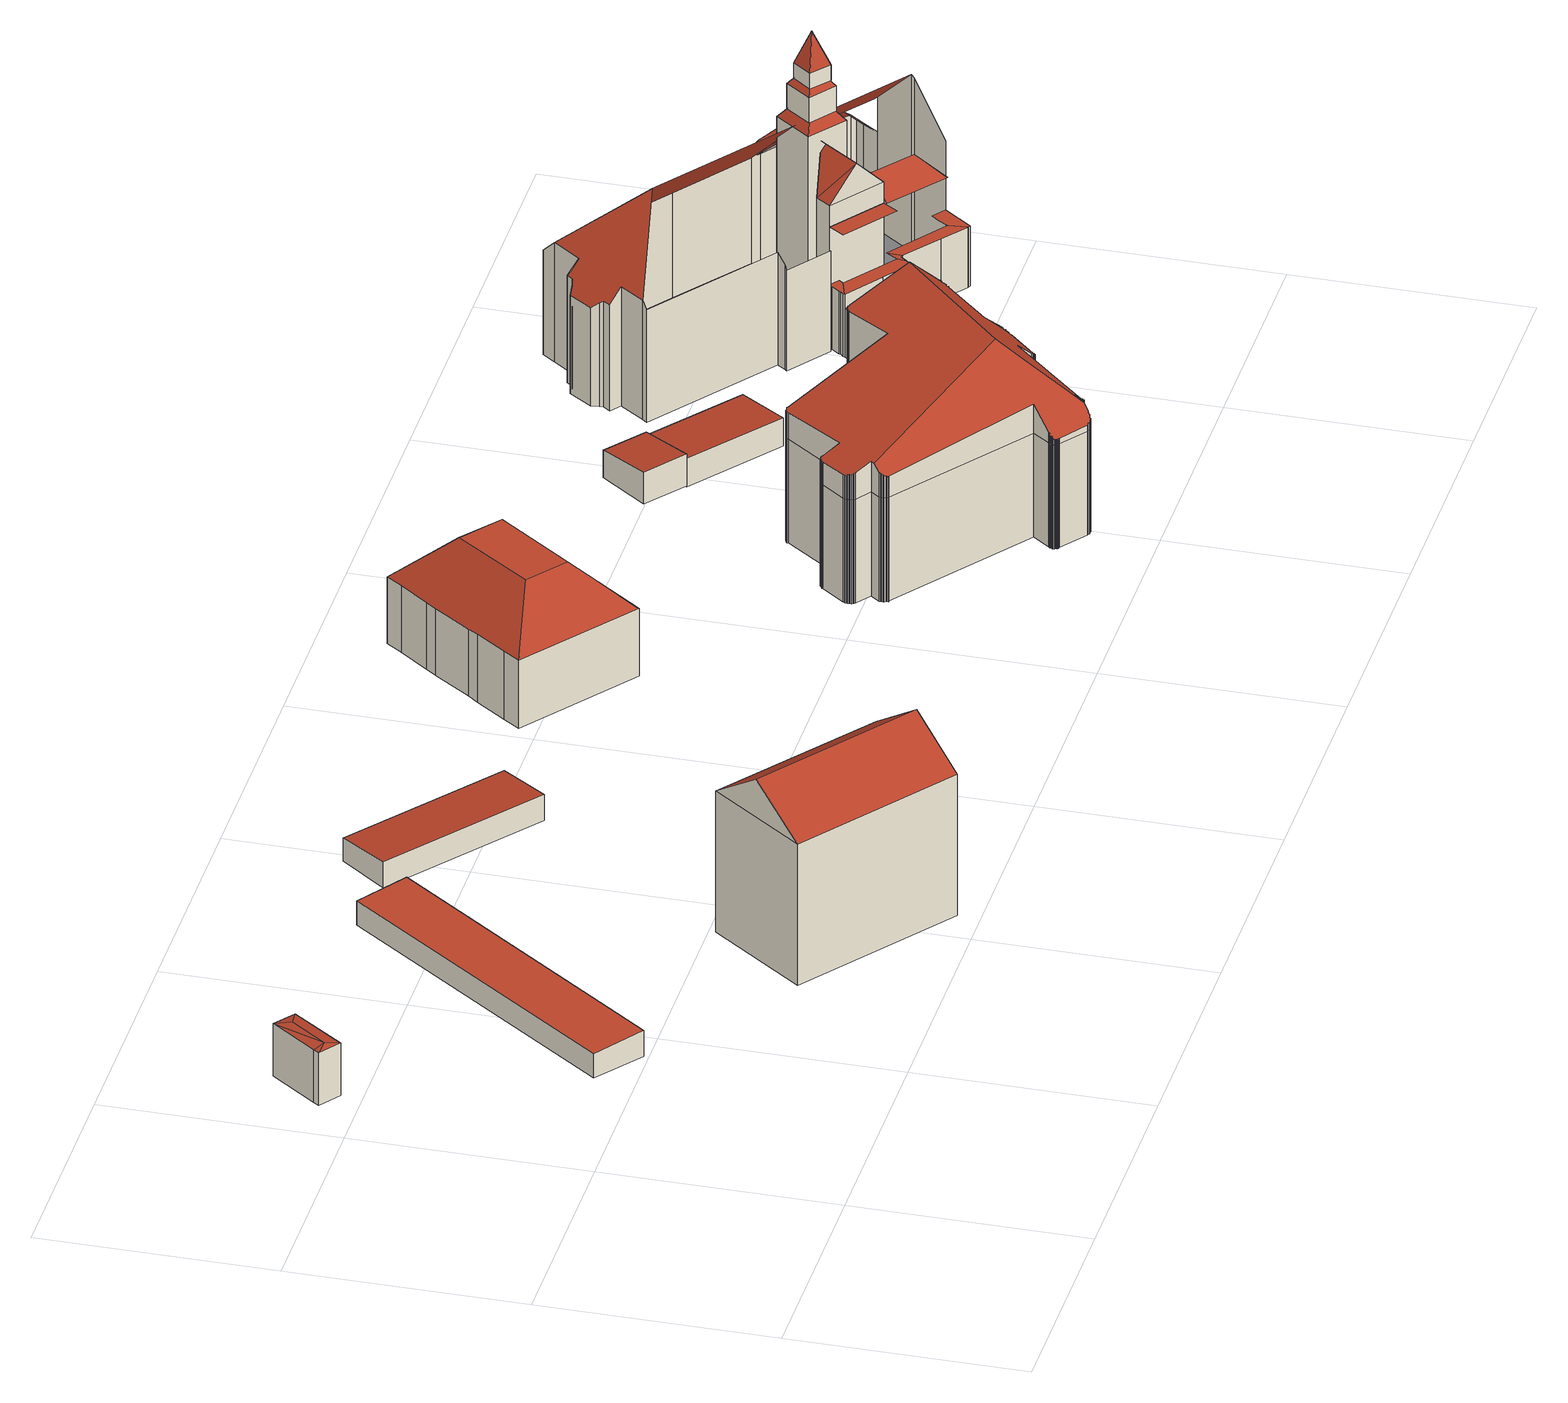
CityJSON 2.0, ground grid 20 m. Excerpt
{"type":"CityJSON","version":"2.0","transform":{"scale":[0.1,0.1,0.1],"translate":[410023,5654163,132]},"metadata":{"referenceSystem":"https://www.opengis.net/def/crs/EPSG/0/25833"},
"CityObjects":{
"building1":{"type":"Building","attributes":{"Dachtyp_tdc":"tdcFreeFormRoof","Gemeindeschluessel":14612000,"Dachneigung":12.97,"QualitaetDacherkennung":29,"Geometrietyp2DReferenz":"3000","measuredHeight":4.98,"function":"31001_9998","roofType":"5000"},"geometry":[{"type":"Solid","lod":"2","boundaries":[[[[0,1,2,3]],[[1,4,5,2]],[[4,6,7,5]],[[6,8,9,7]],[[8,0,3,9]],[[10,11,8,6]],[[10,6,4]],[[4,11,10]],[[1,11,4]],[[11,1,0]],[[11,0,8]],[[3,2,5,7,9]]]],"semantics":{"surfaces":[{"type":"WallSurface"},{"type":"RoofSurface"},{"type":"GroundSurface"}],"values":[[0,0,0,0,0,1,1,1,1,1,1,2]]}}]},
"building2":{"type":"Building","attributes":{"Dachtyp_tdc":"tdcPolyFlatRoof","Gemeindeschluessel":14612000,"Dachneigung":3.06,"QualitaetDacherkennung":53,"Geometrietyp2DReferenz":"3000","measuredHeight":2.41,"function":"31001_2463","roofType":"2100"},"geometry":[{"type":"Solid","lod":"2","boundaries":[[[[12,13,14,15]],[[13,16,17,14]],[[16,18,19,17]],[[18,12,15,19]],[[18,16,13,12]],[[15,14,17,19]]]],"semantics":{"surfaces":[{"type":"WallSurface"},{"type":"RoofSurface"},{"type":"GroundSurface"}],"values":[[0,0,0,0,1,2]]}}]},
"building3":{"type":"Building","attributes":{"Dachtyp_tdc":"tdcGableRoof","Gemeindeschluessel":14612000,"Dachneigung":35.52,"QualitaetDacherkennung":74,"Geometrietyp2DReferenz":"3000","measuredHeight":16.46,"function":"31001_9998","roofType":"3100"},"geometry":[{"type":"Solid","lod":"2","boundaries":[[[[20,21,22,23]],[[21,24,25,22]],[[24,26,27,25]],[[26,20,23,27]],[[24,21,28]],[[20,26,29]],[[21,20,29,28]],[[26,24,28,29]],[[23,22,25,27]]]],"semantics":{"surfaces":[{"type":"WallSurface"},{"type":"RoofSurface"},{"type":"GroundSurface"}],"values":[[0,0,0,0,0,0,1,1,2]]}}]},
"building4":{"type":"Building","attributes":{"Dachtyp_tdc":"tdcPolyFlatRoof","Gemeindeschluessel":14612000,"Dachneigung":3.8,"QualitaetDacherkennung":78,"Geometrietyp2DReferenz":"3000","measuredHeight":2.45,"function":"31001_2463","roofType":"2100"},"geometry":[{"type":"Solid","lod":"2","boundaries":[[[[30,31,32,33]],[[31,34,35,32]],[[34,36,37,35]],[[36,30,33,37]],[[36,34,31,30]],[[33,32,35,37]]]],"semantics":{"surfaces":[{"type":"WallSurface"},{"type":"RoofSurface"},{"type":"GroundSurface"}],"values":[[0,0,0,0,1,2]]}}]},
"building5":{"type":"Building","attributes":{"Dachtyp_tdc":"tdcCutTentRoof","Gemeindeschluessel":14612000,"Dachneigung":44.57,"QualitaetDacherkennung":54,"Geometrietyp2DReferenz":"3000","measuredHeight":10.09,"function":"31001_9998","roofType":"9999"},"geometry":[{"type":"Solid","lod":"2","boundaries":[[[[38,39,40,41]],[[39,42,43,40]],[[42,44,45,43]],[[44,46,47,45]],[[46,48,49,47]],[[48,50,51,49]],[[50,52,53,51]],[[52,54,55,53]],[[54,56,57,55]],[[56,58,59,57]],[[58,60,61,59]],[[60,62,63,61]],[[62,64,65,63]],[[64,66,67,65]],[[66,68,69,67]],[[68,70,71,69]],[[70,38,41,71]],[[50,48,72,73]],[[64,62,60,58,56,54,52,50,73,74]],[[66,64,74,75]],[[48,46,44,42,39,38,70,68,66,75,72]],[[75,74,73,72]],[[41,40,43,45,47,49,51,53,55,57,59,61,63,65,67,69,71]]]],"semantics":{"surfaces":[{"type":"WallSurface"},{"type":"RoofSurface"},{"type":"GroundSurface"}],"values":[[0,0,0,0,0,0,0,0,0,0,0,0,0,0,0,0,0,1,1,1,1,1,2]]}}]},
"building6":{"type":"Building","attributes":{"Dachtyp_tdc":"tdcFreeFormRoof","Gemeindeschluessel":14612000,"Dachneigung":15.3,"QualitaetDacherkennung":16,"Geometrietyp2DReferenz":"3000","measuredHeight":16.27,"function":"31001_9998","roofType":"5000"},"geometry":[{"type":"Solid","lod":"2","boundaries":[[[[76,77,78,79]],[[77,80,81,78]],[[80,82,83,81]],[[82,84,85,83]],[[84,86,87,85]],[[86,88,89,87]],[[88,90,91,89]],[[90,92,93,91]],[[92,94,95,93]],[[96,97,98,99]],[[97,100,101,98]],[[100,102,103,101]],[[102,104,105,103]],[[104,106,107,105]],[[106,108,109,107]],[[108,110,111,109]],[[110,112,113,111]],[[112,114,115,113]],[[114,116,117,115]],[[116,118,119,117]],[[118,120,121,119]],[[120,122,123,121]],[[122,124,125,123]],[[124,126,127,125]],[[126,128,129,127]],[[128,130,131,129]],[[130,132,133,131]],[[132,134,135,133]],[[134,136,137,135]],[[136,138,139,137]],[[138,140,141,139]],[[140,142,143,141]],[[142,144,145,143]],[[144,146,147,145]],[[146,148,149,147]],[[148,150,151,149]],[[150,152,153,151]],[[152,154,155,153]],[[154,156,157,155]],[[156,158,159,157]],[[158,160,161,159]],[[160,162,163,161]],[[162,164,165,163]],[[164,166,167,165]],[[166,168,169,167]],[[168,170,171,169]],[[170,172,173,171]],[[172,174,175,173]],[[174,176,177,175]],[[176,178,179,177]],[[178,180,181,179]],[[180,182,183,181]],[[182,184,185,183]],[[184,186,187,185]],[[186,188,189,187]],[[188,190,191,189]],[[190,192,193,191]],[[194,195,196,197]],[[195,198,199,196]],[[198,200,201,199]],[[200,202,203,201]],[[202,204,205,203]],[[204,206,207,205]],[[206,208,209,207]],[[208,210,211,209]],[[210,212,213,211]],[[212,214,215,213]],[[214,216,217,215]],[[216,218,219,217]],[[218,220,221,219]],[[220,222,223,221]],[[222,224,225,223]],[[224,226,227,225]],[[192,228,229,193]],[[228,230,231,229]],[[230,232,233,231]],[[232,234,235,233]],[[234,236,237,235]],[[236,238,239,237]],[[238,240,241,239]],[[240,242,243,241]],[[242,244,245,243]],[[244,246,247,245]],[[246,248,249,247]],[[248,250,251,249]],[[250,252,253,251]],[[252,254,255,253]],[[254,256,257,255]],[[256,258,259,257]],[[258,260,261,259]],[[260,262,263,261]],[[262,264,265,263]],[[264,266,267,265]],[[266,194,197,267]],[[268,269,270,271,272,273,274,275,276,277,278,279,280,281,282,283,284,285,286,287,288,289,290,291,292,293,294,295,296,297,298,299,300,301,302,303,304,305,306,307,308,309,310,311]],[[312,313,314,315,316,317,318,319,320,321,322,323,324,325,326,327,328,329,330,331,332,333,334,335,336,337,338,339,340,341,342,343,344,345,346,347,348,349,350,351,352,353,305,304,354,355,356,357,358,359,360,361,362,363,364,365]],[[353,366,367,368,369,370,371,372,373,374,375,376,377,378,379,380,381,382,383,384,385,386,387,388,389,390,391,392,393,394,395,396,397,398,399,400,401,402,403,404,405,406,407,408,409,410,411,306,305]],[[240,411,410,242]],[[238,307,306,411,240]],[[242,410,409,244]],[[244,409,408,246]],[[246,408,407,248]],[[248,407,406,250]],[[250,406,405,252]],[[252,405,404,254]],[[404,403,254]],[[254,403,402,256]],[[256,402,401,258]],[[258,401,400,260]],[[260,400,399,262]],[[262,399,398,264]],[[264,398,397,266]],[[226,412,413,227]],[[412,414,415,413]],[[414,416,417,415]],[[416,76,79,417]],[[266,397,396,194]],[[194,396,395,195]],[[195,395,394,198]],[[198,394,393,200]],[[200,393,392,202]],[[202,392,391,204]],[[204,391,390,206]],[[206,390,389,208]],[[208,389,388,210]],[[94,418,419,95]],[[418,420,421,419]],[[420,422,423,421]],[[422,424,425,423]],[[424,426,427,425]],[[426,428,429,427]],[[428,430,431,429]],[[430,432,433,431]],[[432,434,435,433]],[[434,436,437,435]],[[436,438,439,437]],[[438,440,441,439]],[[440,442,443,441]],[[442,444,445,443]],[[444,446,447,445]],[[446,448,449,447]],[[448,450,451,449]],[[450,452,453,451]],[[452,454,455,453]],[[454,456,457,455]],[[456,458,459,457]],[[458,460,461,459]],[[460,325,462,461]],[[325,324,463,462]],[[324,323,464,463]],[[323,322,465,464]],[[322,321,466,465]],[[321,467,468,466]],[[467,96,99,468]],[[114,363,362,116]],[[112,364,363,114]],[[116,362,361,118]],[[118,360,359,120]],[[361,360,118]],[[120,359,358,122]],[[122,358,357,124]],[[124,357,356,126]],[[126,356,355,128]],[[128,355,354,130]],[[130,354,304,303,132]],[[420,352,351,422]],[[418,366,353,352,420]],[[351,350,422]],[[422,350,349,424]],[[349,348,424]],[[424,348,347,426]],[[426,347,346,428]],[[430,345,344,432]],[[428,346,345,430]],[[432,344,343,434]],[[434,343,342,436]],[[436,342,341,438]],[[438,341,340,440]],[[440,340,339,442]],[[339,338,442]],[[138,300,299,140]],[[140,299,298,142]],[[142,298,297,144]],[[144,297,296,146]],[[146,296,295,148]],[[148,295,294,150]],[[294,293,150]],[[150,293,292,152]],[[152,292,291,154]],[[154,291,290,156]],[[156,290,289,158]],[[158,289,288,160]],[[160,288,287,162]],[[287,286,162]],[[162,286,285,164]],[[164,285,284,166]],[[166,284,283,168]],[[168,283,282,170]],[[170,282,281,172]],[[172,281,280,174]],[[174,280,279,176]],[[176,279,278,178]],[[278,277,178]],[[178,277,276,180]],[[276,275,180]],[[180,275,274,182]],[[182,274,273,184]],[[184,273,272,186]],[[186,272,271,188]],[[188,271,270,190]],[[190,270,269,192]],[[192,269,268,228]],[[79,78,81,83,85,87,89,91,93,95,419,421,423,425,427,429,431,433,435,437,439,441,443,445,447,449,451,453,455,457,459,461,462,463,464,465,466,468,99,98,101,103,105,107,109,111,113,115,117,119,121,123,125,127,129,131,133,135,137,139,141,143,145,147,149,151,153,155,157,159,161,163,165,167,169,171,173,175,177,179,181,183,185,187,189,191,193,229,231,233,235,237,239,241,243,245,247,249,251,253,255,257,259,261,263,265,267,197,196,199,201,203,205,207,209,211,213,215,217,219,221,223,225,227,413,415,417]],[[210,388,387,212]],[[212,387,386,214]],[[214,386,385,216]],[[216,385,384,218]],[[218,384,383,220]],[[220,383,382,222]],[[222,382,381,224]],[[224,381,380,226]],[[226,380,379,412]],[[412,379,378,414]],[[414,378,377,416]],[[416,377,376,76]],[[76,376,375,77]],[[77,375,374,80]],[[80,374,373,82]],[[82,373,372,84]],[[84,372,371,86]],[[86,371,370,88]],[[88,370,369,90]],[[90,369,368,92]],[[92,368,367,94]],[[94,367,366,418]],[[110,365,364,112]],[[108,312,365,110]],[[442,338,337,444]],[[444,337,336,446]],[[336,335,446]],[[446,335,334,448]],[[334,333,448]],[[448,333,332,450]],[[332,331,450]],[[450,331,330,452]],[[452,330,329,454]],[[454,329,328,456]],[[456,328,327,458]],[[458,327,326,460]],[[460,326,325]],[[321,320,467]],[[467,320,319,96]],[[319,318,96]],[[96,318,317,97]],[[97,317,316,100]],[[100,316,315,102]],[[102,315,314,104]],[[104,314,313,106]],[[106,313,312,108]],[[228,268,311,230]],[[230,311,310,232]],[[232,310,309,234]],[[234,309,308,236]],[[236,308,307,238]],[[134,302,301,136]],[[132,303,302,134]],[[136,301,300,138]]]],"semantics":{"surfaces":[{"type":"WallSurface"},{"type":"RoofSurface"},{"type":"GroundSurface"}],"values":[[0,0,0,0,0,0,0,0,0,0,0,0,0,0,0,0,0,0,0,0,0,0,0,0,0,0,0,0,0,0,0,0,0,0,0,0,0,0,0,0,0,0,0,0,0,0,0,0,0,0,0,0,0,0,0,0,0,0,0,0,0,0,0,0,0,0,0,0,0,0,0,0,0,0,0,0,0,0,0,0,0,0,0,0,0,0,0,0,0,0,0,0,0,0,1,1,1,0,0,0,0,0,0,0,0,0,0,0,0,0,0,0,0,0,0,0,0,0,0,0,0,0,0,0,0,0,0,0,0,0,0,0,0,0,0,0,0,0,0,0,0,0,0,0,0,0,0,0,0,0,0,0,0,0,0,0,0,0,0,0,0,0,0,0,0,0,0,0,0,0,0,0,0,0,0,0,0,0,0,0,0,0,0,0,0,0,0,0,0,0,0,0,0,0,0,0,0,0,0,0,0,0,0,0,0,0,0,0,0,0,0,0,2,0,0,0,0,0,0,0,0,0,0,0,0,0,0,0,0,0,0,0,0,0,0,0,0,0,0,0,0,0,0,0,0,0,0,0,0,0,0,0,0,0,0,0,0,0,0,0,0,0,0,0,0,0,0]]}}]},
"building7":{"type":"Building","attributes":{"Dachtyp_tdc":"tdcPolyFlatRoof","Gemeindeschluessel":14612000,"Dachneigung":3.77,"QualitaetDacherkennung":77,"Geometrietyp2DReferenz":"3000","measuredHeight":2.88,"function":"31001_9998","roofType":"2100"},"geometry":[{"type":"Solid","lod":"2","boundaries":[[[[469,470,471,472]],[[470,473,474,471]],[[473,475,476,474]],[[475,469,472,476]],[[475,473,470,469]],[[472,471,474,476]]]],"semantics":{"surfaces":[{"type":"WallSurface"},{"type":"RoofSurface"},{"type":"GroundSurface"}],"values":[[0,0,0,0,1,2]]}}]},
"building8":{"type":"Building","attributes":{"Dachtyp_tdc":"tdcPolyFlatRoof","Gemeindeschluessel":14612000,"Dachneigung":3.46,"QualitaetDacherkennung":86,"Geometrietyp2DReferenz":"3000","measuredHeight":2.6,"function":"31001_9998","roofType":"2100"},"geometry":[{"type":"Solid","lod":"2","boundaries":[[[[477,478,479,480]],[[478,481,482,479]],[[481,483,484,482]],[[483,477,480,484]],[[483,481,478,477]],[[480,479,482,484]]]],"semantics":{"surfaces":[{"type":"WallSurface"},{"type":"RoofSurface"},{"type":"GroundSurface"}],"values":[[0,0,0,0,1,2]]}}]},
"building9":{"type":"Building","attributes":{"name":"St. Paulus","Gemeindeschluessel":14612000,"QualitaetDacherkennung":100,"Geometrietyp2DReferenz":"3000","function":"31001_3041","roofType":"9999"},"children":["building9-1","building9-2","building9-3","building9-4","building9-5","building9-6","building9-7","building9-8","building9-9","building9-10","building9-11","building9-12","building9-13","building9-14","building9-15","building9-16"]},
"building9-1":{"type":"BuildingPart","attributes":{"Dachtyp_tdc":"tdcPyramidRoof","Dachneigung":70.78,"QualitaetDacherkennung":100,"Geometrietyp2DReferenz":"3000","measuredHeight":4.39,"roofType":"4000"},"parents":["building9"],"geometry":[{"type":"Solid","lod":"2","boundaries":[[[[485,486,487,488]],[[486,489,490,487]],[[489,491,492,490]],[[491,485,488,492]],[[486,485,493]],[[489,486,493]],[[491,489,493]],[[485,491,493]],[[488,487,490,492]]]],"semantics":{"surfaces":[{"type":"WallSurface"},{"type":"RoofSurface"},{"type":"GroundSurface"}],"values":[[0,0,0,0,1,1,1,1,2]]}}]},
"building9-2":{"type":"BuildingPart","attributes":{"Dachtyp_tdc":"tdcLeanToRoof","Dachneigung":0,"QualitaetDacherkennung":100,"Geometrietyp2DReferenz":"3000","measuredHeight":5.65,"roofType":"2100"},"parents":["building9"],"geometry":[{"type":"MultiSurface","lod":"2","boundaries":[[[494,495,496,497,498]],[[495,499,500,496]],[[499,501,502,500]],[[501,503,504,502]],[[503,505,504]],[[506,503,501,499,495,494,507,508]],[[509,510,497,496,500,502,504,511,512]]],"semantics":{"surfaces":[{"type":"WallSurface"},{"type":"RoofSurface"},{"type":"GroundSurface"}],"values":[0,0,0,0,0,1,2]}}]},
"building9-3":{"type":"BuildingPart","attributes":{"Dachtyp_tdc":"tdcGableRoof","Dachneigung":45,"QualitaetDacherkennung":100,"Geometrietyp2DReferenz":"3000","measuredHeight":16.25,"roofType":"3100"},"parents":["building9"],"geometry":[{"type":"MultiSurface","lod":"2","boundaries":[[[513,514,515,516,517]],[[514,518,519,515]],[[518,520,521,522,523,519]],[[514,513,524,525,526,527]],[[516,515,519,523,528,529,530,531,532,533,534]]],"semantics":{"surfaces":[{"type":"WallSurface"},{"type":"RoofSurface"},{"type":"GroundSurface"}],"values":[0,0,0,1,2]}}]},
"building9-4":{"type":"BuildingPart","attributes":{"Dachtyp_tdc":"tdcLeanToRoof","Dachneigung":0,"QualitaetDacherkennung":100,"Geometrietyp2DReferenz":"3000","measuredHeight":5.47,"roofType":"2100"},"parents":["building9"],"geometry":[{"type":"MultiSurface","lod":"2","boundaries":[[[535,536,537,538]],[[536,539,540,537]],[[539,541,542,540]],[[543,541,539,536,535,544]],[[545,538,537,540,542,546]]],"semantics":{"surfaces":[{"type":"WallSurface"},{"type":"RoofSurface"},{"type":"GroundSurface"}],"values":[0,0,0,1,2]}}]},
"building9-5":{"type":"BuildingPart","attributes":{"Dachtyp_tdc":"tdcPyramidRoof","Dachneigung":54.43,"QualitaetDacherkennung":100,"Geometrietyp2DReferenz":"3000","measuredHeight":4.24,"roofType":"4000"},"parents":["building9"],"geometry":[{"type":"Solid","lod":"2","boundaries":[[[[547,548,549,550]],[[548,551,552,549]],[[551,553,554,552]],[[553,547,550,554]],[[548,547,555]],[[551,548,555]],[[553,551,555]],[[547,553,555]],[[550,549,552,554]]]],"semantics":{"surfaces":[{"type":"WallSurface"},{"type":"RoofSurface"},{"type":"GroundSurface"}],"values":[[0,0,0,0,1,1,1,1,2]]}}]},
"building9-6":{"type":"BuildingPart","attributes":{"Dachtyp_tdc":"tdcLeanToRoof","Dachneigung":0,"QualitaetDacherkennung":100,"Geometrietyp2DReferenz":"3000","measuredHeight":10.11,"roofType":"2100"},"parents":["building9"],"geometry":[{"type":"MultiSurface","lod":"2","boundaries":[[[556,557,558,559,560]],[[557,556,561,562,563]],[[510,509,564,560,559]]],"semantics":{"surfaces":[{"type":"WallSurface"},{"type":"RoofSurface"},{"type":"GroundSurface"}],"values":[0,1,2]}}]},
"building9-7":{"type":"BuildingPart","attributes":{"Dachtyp_tdc":"tdcHipAndGableRoof","Dachneigung":45,"QualitaetDacherkennung":100,"Geometrietyp2DReferenz":"3000","measuredHeight":16.36,"roofType":"5000"},"parents":["building9"],"geometry":[{"type":"MultiSurface","lod":"2","boundaries":[[[565,566,567,568]],[[569,570,571,572,573,574]],[[570,575,576,571]],[[575,577,578,576]],[[577,579,580,578]],[[579,581,582,580]],[[581,583,584,582]],[[583,585,586,584]],[[585,587,588,586]],[[587,589,590,588]],[[589,591,592,590]],[[591,593,594,592]],[[593,595,596,594]],[[595,597,598,596]],[[597,599,600,598]],[[599,601,602,600]],[[601,603,604,602]],[[603,605,606,604]],[[605,607,608,606]],[[607,565,568,608]],[[603,601,599,597,595,593,591,589,587,585,583,581,609]],[[527,526,610,566,565,607,605,603,609]],[[568,567,611,612,613,614,572,571,576,578,580,582,584,586,588,590,592,594,596,598,600,602,604,606,608]]],"semantics":{"surfaces":[{"type":"WallSurface"},{"type":"RoofSurface"},{"type":"GroundSurface"}],"values":[0,0,0,0,0,0,0,0,0,0,0,0,0,0,0,0,0,0,0,0,1,1,2]}}]},
"building9-8":{"type":"BuildingPart","attributes":{"Dachtyp_tdc":"tdcLeanToRoof","Dachneigung":0,"QualitaetDacherkennung":100,"Geometrietyp2DReferenz":"3000","measuredHeight":5.47,"roofType":"2100"},"parents":["building9"],"geometry":[{"type":"MultiSurface","lod":"2","boundaries":[[[521,615,616,522]],[[615,536,537,616]],[[536,535,538,537]],[[617,618,544,535,536,615,521,619]],[[620,522,616,537,538,545,621,622]]],"semantics":{"surfaces":[{"type":"WallSurface"},{"type":"RoofSurface"},{"type":"GroundSurface"}],"values":[0,0,0,1,2]}}]},
"building9-9":{"type":"BuildingPart","attributes":{"Dachtyp_tdc":"tdcLeanToRoof","Dachneigung":0,"QualitaetDacherkennung":100,"Geometrietyp2DReferenz":"3000","measuredHeight":5.65,"roofType":"2100"},"parents":["building9"],"geometry":[{"type":"MultiSurface","lod":"2","boundaries":[[[506,623,624,512]],[[623,625,626,624]],[[625,627,628,626]],[[627,629,630,628]],[[629,574,573,630]],[[631,632,574,629,627,625,623,506,508]],[[509,512,624,626,628,630,573,633,564]]],"semantics":{"surfaces":[{"type":"WallSurface"},{"type":"RoofSurface"},{"type":"GroundSurface"}],"values":[0,0,0,0,0,1,2]}}]},
"building9-10":{"type":"BuildingPart","attributes":{"Dachtyp_tdc":"tdcHipAndGableRoof","Dachneigung":49.96,"QualitaetDacherkennung":100,"Geometrietyp2DReferenz":"3000","measuredHeight":13.96,"roofType":"5000"},"parents":["building9"],"geometry":[{"type":"MultiSurface","lod":"2","boundaries":[[[634,635,636,637,567,566]],[[635,638,639,636]],[[638,640,641,642,643,639]],[[644,645,646,647,648]],[[649,648,650]],[[635,646,645,638]],[[634,651,647,646,635]],[[638,645,644,640]],[[649,650,652]],[[637,636,639,643,653,654]],[[647,651,650,648]],[[651,634,610,652,650]],[[640,644,648,649]]],"semantics":{"surfaces":[{"type":"WallSurface"},{"type":"RoofSurface"},{"type":"GroundSurface"}],"values":[0,0,0,1,1,0,0,0,0,2,1,1,1]}}]},
"building9-11":{"type":"BuildingPart","attributes":{"Dachtyp_tdc":"tdcPyramidRoof","Dachneigung":52.99,"QualitaetDacherkennung":100,"Geometrietyp2DReferenz":"3000","measuredHeight":18.76,"roofType":"4000"},"parents":["building9"],"geometry":[{"type":"Solid","lod":"2","boundaries":[[[[655,656,657,658]],[[656,659,660,657]],[[659,661,662,660]],[[661,655,658,662]],[[656,655,663]],[[659,656,663]],[[661,659,663]],[[655,661,663]],[[658,657,660,662]]]],"semantics":{"surfaces":[{"type":"WallSurface"},{"type":"RoofSurface"},{"type":"GroundSurface"}],"values":[[0,0,0,0,1,1,1,1,2]]}}]},
"building9-12":{"type":"BuildingPart","attributes":{"Dachtyp_tdc":"tdcGableRoof","Dachneigung":45.22,"QualitaetDacherkennung":100,"Geometrietyp2DReferenz":"3000","measuredHeight":14.75,"roofType":"3100"},"parents":["building9"],"geometry":[{"type":"MultiSurface","lod":"2","boundaries":[[[664,665,560,559,558,557,666]],[[665,667,668,560]],[[667,669,670,671,668]],[[665,664,672]],[[669,667,673]],[[673,664,674,669]],[[664,673,672]],[[667,672,673]],[[672,667,665]],[[671,559,560,668]]],"semantics":{"surfaces":[{"type":"WallSurface"},{"type":"RoofSurface"},{"type":"GroundSurface"}],"values":[0,0,0,0,0,1,1,1,1,2]}}]},
"building9-13":{"type":"BuildingPart","attributes":{"Dachtyp_tdc":"tdcHipAndGableRoof","Dachneigung":45.9,"QualitaetDacherkennung":100,"Geometrietyp2DReferenz":"3000","measuredHeight":12.17,"roofType":"5000"},"parents":["building9"],"geometry":[{"type":"MultiSurface","lod":"2","boundaries":[[[641,675,676,642]],[[675,677,678,676]],[[677,679,680,678]],[[679,681,682,680]],[[681,517,516,683,682]],[[525,684,685,517,681,679,677]],[[677,675,641,649,652,526,525]],[[686,642,676,678,680,682,683,687,688,689,690,611]]],"semantics":{"surfaces":[{"type":"WallSurface"},{"type":"RoofSurface"},{"type":"GroundSurface"}],"values":[0,0,0,0,0,1,1,2]}}]},
"building9-14":{"type":"BuildingPart","attributes":{"Dachtyp_tdc":"tdcHipAndGableRoof","Dachneigung":44.45,"QualitaetDacherkennung":100,"Geometrietyp2DReferenz":"3000","measuredHeight":11.9,"roofType":"5000"},"parents":["building9"],"geometry":[{"type":"MultiSurface","lod":"2","boundaries":[[[691,544,545,544]],[[691,692,693,694]],[[694,695,674,696,666,697,691]],[[670,698,622,621,545,546,558,699]]],"semantics":{"surfaces":[{"type":"WallSurface"},{"type":"RoofSurface"},{"type":"GroundSurface"}],"values":[0,1,1,2]}}]},
"building9-15":{"type":"BuildingPart","attributes":{"Dachtyp_tdc":"tdcLeanToRoof","Dachneigung":0,"QualitaetDacherkennung":100,"Geometrietyp2DReferenz":"3000","measuredHeight":5.47,"roofType":"2100"},"parents":["building9"],"geometry":[{"type":"MultiSurface","lod":"2","boundaries":[[[541,700,701,542]],[[700,702,703,701]],[[702,494,498,703]],[[494,702,700,541,543,507]],[[704,546,542,701,703,498]]],"semantics":{"surfaces":[{"type":"WallSurface"},{"type":"RoofSurface"},{"type":"GroundSurface"}],"values":[0,0,0,1,2]}}]},
"building9-16":{"type":"BuildingPart","attributes":{"Dachtyp_tdc":"tdcLeanToRoof","Dachneigung":0,"QualitaetDacherkennung":100,"Geometrietyp2DReferenz":"3000","measuredHeight":4.37,"roofType":"2100"},"parents":["building9"],"geometry":[{"type":"MultiSurface","lod":"2","boundaries":[[[705,706,512,707]],[[505,708,709,504]],[[708,710,711,709]],[[710,712,713,711]],[[712,714,715,713]],[[714,716,717,715]],[[716,718,719,717]],[[718,705,707,719]],[[718,716,714,712,710,708,505,720,706,705]],[[707,512,511,504,709,711,713,715,717,719]]],"semantics":{"surfaces":[{"type":"WallSurface"},{"type":"RoofSurface"},{"type":"GroundSurface"}],"values":[0,0,0,0,0,0,0,0,1,2]}}]}
},
"vertices":[
[2,421,82],[5,426,82],[5,426,34],[2,421,34],[35,466,82],[35,466,34],[53,453,82],[53,453,34],[20,408,82],[20,408,34],[38,451,84],[15,420,84],
[260,456,59],[300,426,61],[300,426,37],[260,456,37],[128,193,61],[128,193,37],[88,223,59],[88,223,37],
[381,6,170],[252,101,170],[252,101,41],[381,6,41],[312,182,170],[312,182,41],[441,86,170],[441,86,41],[282,142,205],[411,46,205],
[317,449,61],[348,489,58],[348,489,37],[317,449,37],[474,392,58],[474,392,37],[443,352,61],[443,352,37],
[743,418,86],[719,386,87],[719,386,25],[743,418,25],[713,377,86],[713,377,25],[694,352,87],[694,352,25],[685,340,87],[685,340,25],[684,337,87],[684,337,25],[587,409,87],[587,409,25],[597,423,87],[597,423,25],[616,449,87],[616,449,25],[623,458,86],[623,458,25],[646,490,86],[646,490,25],[653,499,86],[653,499,25],[672,524,86],[672,524,25],[682,538,86],[682,538,25],[779,466,86],[779,466,25],[768,452,86],[768,452,25],[749,426,86],[749,426,25],[676,392,126],[642,417,126],[691,483,125],[725,457,125],
[996,217,115],[1023,255,115],[1023,255,20],[996,217,20],[1024,255,115],[1024,255,20],[1024,256,115],[1024,256,20],[1025,256,115],[1025,256,20],[1026,257,115],[1026,257,20],[1027,257,115],[1027,257,20],[1028,257,115],[1028,257,20],[1029,257,115],[1029,257,20],[1030,256,115],[1030,256,20],[1072,119,115],[1071,119,115],[1071,119,20],[1072,119,20],[1070,119,115],[1070,119,20],[1069,119,115],[1069,119,20],[1068,120,115],[1068,120,20],[1054,130,115],[1054,130,20],[1007,65,115],[1007,65,20],[1007,64,115],[1007,64,20],[1006,64,115],[1006,64,20],[1006,63,115],[1006,63,20],[1005,63,115],[1005,63,20],[1004,63,115],[1004,63,20],[1004,62,115],[1004,62,20],[1003,62,115],[1003,62,20],[1002,62,115],[1002,62,20],[1002,63,115],[1002,63,20],[1001,63,115],[1001,63,20],[994,67,115],[994,67,20],[985,54,115],[985,54,20],[984,54,115],[984,54,20],[984,53,115],[984,53,20],[983,53,115],[983,53,20],[983,52,115],[983,52,20],[982,52,115],[982,52,20],[981,52,115],[981,52,20],[981,51,115],[981,51,20],[980,51,115],[980,51,20],[979,51,115],[979,51,20],[978,51,115],[978,51,20],[977,52,115],[977,52,20],[976,52,115],[976,52,20],[953,69,115],[953,69,20],[952,69,115],[952,69,20],[952,70,115],[952,70,20],[951,70,115],[951,70,20],[951,71,115],[951,71,20],[951,72,115],[951,72,20],[950,72,115],[950,72,20],[950,73,115],[950,73,20],[950,74,115],[950,74,20],[951,74,115],[951,74,20],[951,75,115],[951,75,20],[951,76,115],[951,76,20],[952,76,115],[952,76,20],[952,77,115],[952,77,20],[963,92,115],[963,92,20],[845,178,115],[845,178,20],[844,178,115],[844,178,20],[844,179,115],[844,179,20],[851,233,115],[852,234,115],[852,234,20],[851,233,20],[853,234,115],[853,234,20],[853,235,115],[853,235,20],[854,235,115],[854,235,20],[855,235,115],[855,235,20],[856,235,115],[856,235,20],[857,234,115],[857,234,20],[858,234,115],[858,234,20],[859,233,115],[859,233,20],[871,224,115],[871,224,20],[908,274,115],[908,274,20],[908,275,115],[908,275,20],[909,276,115],[909,276,20],[910,276,115],[910,276,20],[911,277,115],[911,277,20],[912,277,115],[912,277,20],[844,180,115],[844,180,20],[843,181,115],[843,181,20],[843,182,115],[843,182,20],[843,183,115],[843,183,20],[843,184,115],[843,184,20],[843,185,115],[843,185,20],[849,193,115],[849,193,20],[836,202,115],[836,202,20],[835,203,115],[835,203,20],[835,204,115],[835,204,20],[834,205,115],[834,205,20],[834,206,115],[834,206,20],[834,207,115],[834,207,20],[834,208,115],[834,208,20],[834,209,115],[834,209,20],[834,210,115],[834,210,20],[835,211,115],[835,211,20],[835,212,115],[835,212,20],[850,232,115],[850,232,20],[850,233,115],[850,233,20],[844,180,135],[844,179,134],[844,178,134],[845,178,134],[963,92,142],[952,77,125],[952,76,124],[951,76,124],[951,76,123],[951,75,123],[951,75,122],[951,74,122],[950,74,122],[950,73,121],[950,72,120],[951,72,120],[951,71,120],[951,70,120],[952,70,120],[952,70,119],[952,69,119],[953,69,120],[976,52,121],[977,52,122],[978,51,122],[979,51,122],[979,51,123],[980,51,123],[981,51,124],[981,52,124],[982,52,125],[983,52,126],[983,53,126],[984,53,127],[984,54,127],[985,54,128],[988,58,133],[986,128,182],[847,190,143],[843,185,138],[843,184,137],[843,183,136],[843,182,136],[843,181,135],[1007,65,124],[1054,130,136],[1068,120,120],[1069,119,119],[1070,119,118],[1071,119,117],[1072,119,117],[1072,119,116],[1073,119,116],[1074,119,115],[1075,119,115],[1075,120,115],[1076,120,115],[1076,121,115],[1092,142,119],[1092,143,119],[1092,144,120],[1092,145,121],[1092,146,122],[1092,147,122],[1092,147,123],[1091,148,123],[1091,148,124],[1091,149,124],[1091,149,125],[1076,160,142],[1102,195,148],[1102,195,149],[1102,196,149],[1102,197,149],[1103,197,150],[1103,198,150],[1103,199,151],[1102,199,151],[1102,200,152],[1102,201,153],[1102,202,153],[1102,202,154],[1101,203,154],[1101,203,155],[1100,204,156],[1078,220,182],[994,67,135],[1001,63,127],[1002,63,126],[1002,62,126],[1003,62,125],[1004,62,125],[1004,63,125],[1004,63,124],[1005,63,124],[1006,63,124],[1006,64,124],[1007,64,124],[1031,256,166],[1030,256,166],[1029,257,166],[1028,257,166],[1027,257,165],[1026,257,165],[1025,256,165],[1024,256,165],[1024,255,165],[1023,255,165],[996,217,167],[915,276,140],[914,277,140],[913,277,139],[912,277,139],[911,277,139],[910,276,139],[909,276,139],[908,275,139],[908,274,139],[871,224,142],[859,233,137],[858,234,137],[857,234,137],[856,235,137],[855,235,136],[854,235,136],[853,235,136],[853,234,136],[852,234,136],[851,233,136],[850,233,136],[850,232,136],[835,212,137],[835,211,137],[834,210,137],[834,209,137],[834,208,137],[834,208,138],[834,207,138],[834,206,138],[834,205,138],[835,204,138],[835,203,139],[836,202,139],[849,193,143],[913,277,115],[913,277,20],[914,277,115],[914,277,20],[915,276,115],[915,276,20],[1031,256,115],[1031,256,20],[1100,204,115],[1100,204,20],[1101,203,115],[1101,203,20],[1102,202,115],[1102,202,20],[1102,201,115],[1102,201,20],[1102,200,115],[1102,200,20],[1102,199,115],[1102,199,20],[1103,199,115],[1103,199,20],[1103,198,115],[1103,198,20],[1103,197,115],[1103,197,20],[1102,197,115],[1102,197,20],[1102,196,115],[1102,196,20],[1102,195,115],[1102,195,20],[1076,160,115],[1076,160,20],[1091,149,115],[1091,149,20],[1091,148,115],[1091,148,20],[1092,147,115],[1092,147,20],[1092,146,115],[1092,146,20],[1092,145,115],[1092,145,20],[1092,144,115],[1092,144,20],[1092,143,115],[1092,143,20],[1092,142,115],[1092,142,20],[1076,121,20],[1076,120,20],[1075,120,20],[1075,119,20],[1074,119,20],[1073,119,115],[1073,119,20],
[948,400,41],[978,440,37],[978,440,12],[948,400,12],[1012,414,37],[1012,414,12],[982,374,41],[982,374,12],
[1088,356,34],[1058,316,37],[1058,316,11],[1088,356,11],[982,374,37],[982,374,11],[1012,414,34],[1012,414,11],
[1264,347,222],[1276,363,222],[1276,363,208],[1264,347,208],[1293,351,222],[1293,351,208],[1280,334,222],[1280,334,208],[1278,349,252],
[1255,267,68],[1252,263,68],[1252,263,11],[1255,267,11],[1255,267,13],[1252,262,68],[1252,262,11],[1244,267,68],[1244,267,11],[1228,279,68],[1228,279,11],[1228,279,55],[1196,302,68],[1256,275,68],[1212,307,68],[1212,307,11],[1256,275,11],[1222,283,11],[1196,302,11],
[1384,323,131],[1359,290,172],[1359,290,10],[1384,323,10],[1384,323,99],[1358,287,170],[1358,287,10],[1335,256,131],[1335,256,68],[1335,256,13],[1335,256,10],[1381,325,131],[1357,343,131],[1298,386,131],[1274,352,172],[1332,258,10],[1249,319,10],[1274,352,10],[1298,386,10],[1357,343,10],[1372,331,10],[1381,325,10],
[1315,234,68],[1314,233,68],[1314,233,13],[1315,234,13],[1293,249,68],[1293,249,13],[1262,272,68],[1262,272,13],[1263,285,68],[1313,249,68],[1313,249,13],[1263,285,13],
[1259,346,203],[1275,368,203],[1275,368,180],[1259,346,180],[1297,352,203],[1297,352,180],[1281,330,203],[1281,330,180],[1278,349,222],
[1221,320,112],[1265,288,112],[1265,288,13],[1265,288,11],[1221,320,11],[1212,307,112],[1256,275,112],[1263,285,112],[1215,311,11],
[1250,453,105],[1313,406,106],[1313,406,9],[1250,453,9],[1204,315,101],[1168,341,101],[1168,341,9],[1204,315,9],[1204,315,11],[1204,315,68],[1170,343,104],[1170,343,9],[1175,350,112],[1175,350,9],[1069,428,112],[1069,428,9],[1072,432,118],[1072,432,9],[1087,453,118],[1087,453,9],[1078,460,106],[1078,460,9],[1082,466,106],[1082,466,9],[1082,469,104],[1082,469,9],[1081,476,99],[1081,476,9],[1095,496,99],[1095,496,9],[1102,496,104],[1102,496,9],[1106,497,107],[1106,497,9],[1110,502,107],[1110,502,9],[1119,495,118],[1119,495,9],[1137,519,118],[1137,519,9],[1145,530,105],[1145,530,9],[1187,499,105],[1187,499,9],[1149,444,172],[1309,401,112],[1309,400,9],[1274,352,9],[1233,297,9],[1205,318,9],
[1317,232,68],[1317,232,13],[1324,264,68],[1318,257,68],[1332,258,68],[1332,258,13],[1318,257,13],[1324,264,13],
[1196,303,68],[1196,303,11],[1199,306,68],[1199,306,11],[1199,307,68],[1199,307,11],[1204,314,68],[1204,314,11],[1215,311,68],[1205,318,68],[1205,318,11],
[1313,406,112],[1321,401,112],[1321,401,8],[1313,406,8],[1335,390,112],[1335,390,8],[1370,365,112],[1370,365,105],[1370,365,9],[1370,365,8],[1364,369,120],[1335,390,120],[1321,401,119],[1319,402,119],[1328,365,148],[1365,359,112],[1318,350,148],[1317,404,117],[1309,400,112],[1365,359,8],[1309,400,8],
[1251,345,172],[1274,376,172],[1274,376,11],[1251,345,11],[1305,353,172],[1305,353,11],[1282,322,172],[1282,322,11],[1278,349,198],
[1265,288,131],[1221,320,131],[1265,288,117],[1230,333,131],[1230,333,11],[1275,300,131],[1275,300,13],[1275,300,11],[1243,304,159],[1268,339,159],[1274,300,131],
[1388,352,105],[1388,352,9],[1394,347,105],[1394,347,9],[1399,344,99],[1399,344,9],[1394,337,99],[1394,337,9],[1384,323,9],[1372,331,112],[1381,325,102],[1365,359,9],[1381,325,9],[1372,331,9],[1357,343,9],[1298,386,9],
[1313,249,112],[1318,257,112],[1324,264,112],[1310,275,131],[1275,300,132],[1270,294,124],[1263,285,113],[1310,275,13],[1270,294,13],
[1260,273,68],[1260,273,13],[1256,268,68],[1256,268,13],[1256,275,13],
[1182,284,55],[1196,302,55],[1182,284,11],[1222,270,55],[1222,270,11],[1215,261,55],[1215,261,11],[1209,265,55],[1209,265,11],[1201,270,55],[1201,270,11],[1185,282,55],[1185,282,11],[1183,284,55],[1183,284,11],[1222,283,55]
]}
